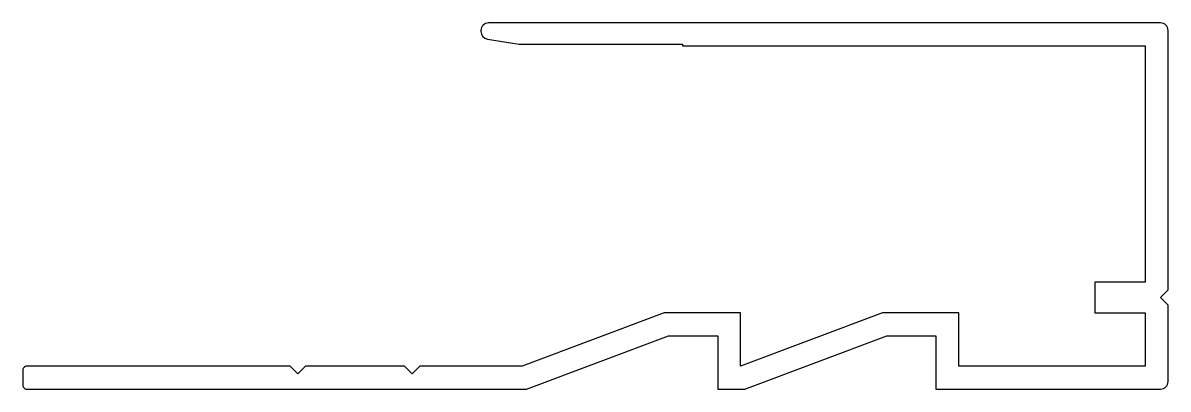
# Model space of a CAD drawing. Extents: x 218.4 to 293.4, y 212.3 to 236.3.
import ezdxf

# ---------------------------------------------------------------- set-up
doc = ezdxf.new("R2010")
doc.units = 0
doc.header["$LTSCALE"] = 15
doc.layers.get('0').update_dxf_attribs({"linetype": 'CONTINUOUS'})

msp = doc.modelspace()

# ---------------------------------------------------------------- linework, layer by layer
at = {"color": 0, "linetype": 'BYBLOCK'}
msp.add_lwpolyline([(243.858, 213.33), (243.358, 213.83), (236.858, 213.83), (236.358, 213.33), (235.858, 213.83), (218.608, 213.83, 0.414407), (218.358, 213.58), (218.358, 212.58, 0.415179), (218.608, 212.33), (251.336, 212.33), (260.633, 215.83), (263.861, 215.83), (263.861, 212.33), (265.633, 212.33), (274.93, 215.83), (278.158, 215.83), (278.158, 212.33), (292.858, 212.33, 0.414035), (293.358, 212.83), (293.358, 217.83), (292.858, 218.33), (293.358, 218.83), (293.358, 235.83, 0.414135), (292.858, 236.33), (248.858, 236.33, 0.414141), (248.358, 235.83), (248.358, 235.756, 0.368477), (248.779, 235.263), (250.858, 234.93), (261.558, 234.93), (261.558, 234.83), (291.858, 234.83), (291.858, 219.33), (288.558, 219.33), (288.558, 217.33), (291.858, 217.33), (291.858, 213.83), (279.658, 213.83), (279.658, 217.33), (274.657, 217.33), (265.361, 213.83), (265.361, 217.33), (260.36, 217.33), (251.063, 213.83), (244.358, 213.83)], format="xyb", close=True, dxfattribs=at)

doc.saveas('drawing.dxf')
